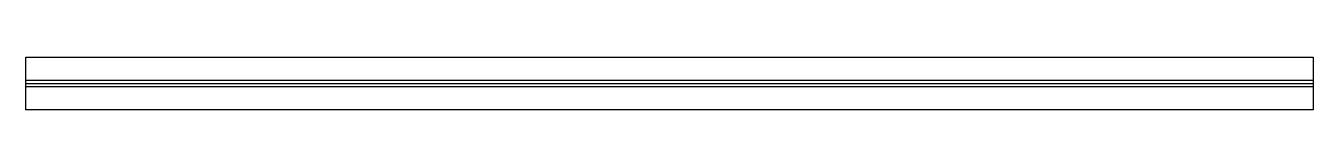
# Model space of a CAD drawing. Header units: millimetres. Extents: x 0 to 448, y 0 to 18.
import ezdxf

# ---------------------------------------------------------------- set-up
doc = ezdxf.new("R2010")
doc.units = ezdxf.units.MM

msp = doc.modelspace()

# ---------------------------------------------------------------- linework, layer by layer
at = {"layer": 'BEND'}
msp.add_line((0, 9.13), (448, 9.13), dxfattribs=at)
at = {"layer": 'BEND_EXTENT'}
for p, q in [((0, 10.26), (448, 10.26)), ((448, 8), (0, 8))]:
    msp.add_line(p, q, dxfattribs=at)
at = {"layer": 'OUTER_PROFILES'}
msp.add_lwpolyline([(0, 18.26), (448, 18.26), (448, 0), (0, 0)], close=True, dxfattribs=at)

doc.saveas('drawing.dxf')
